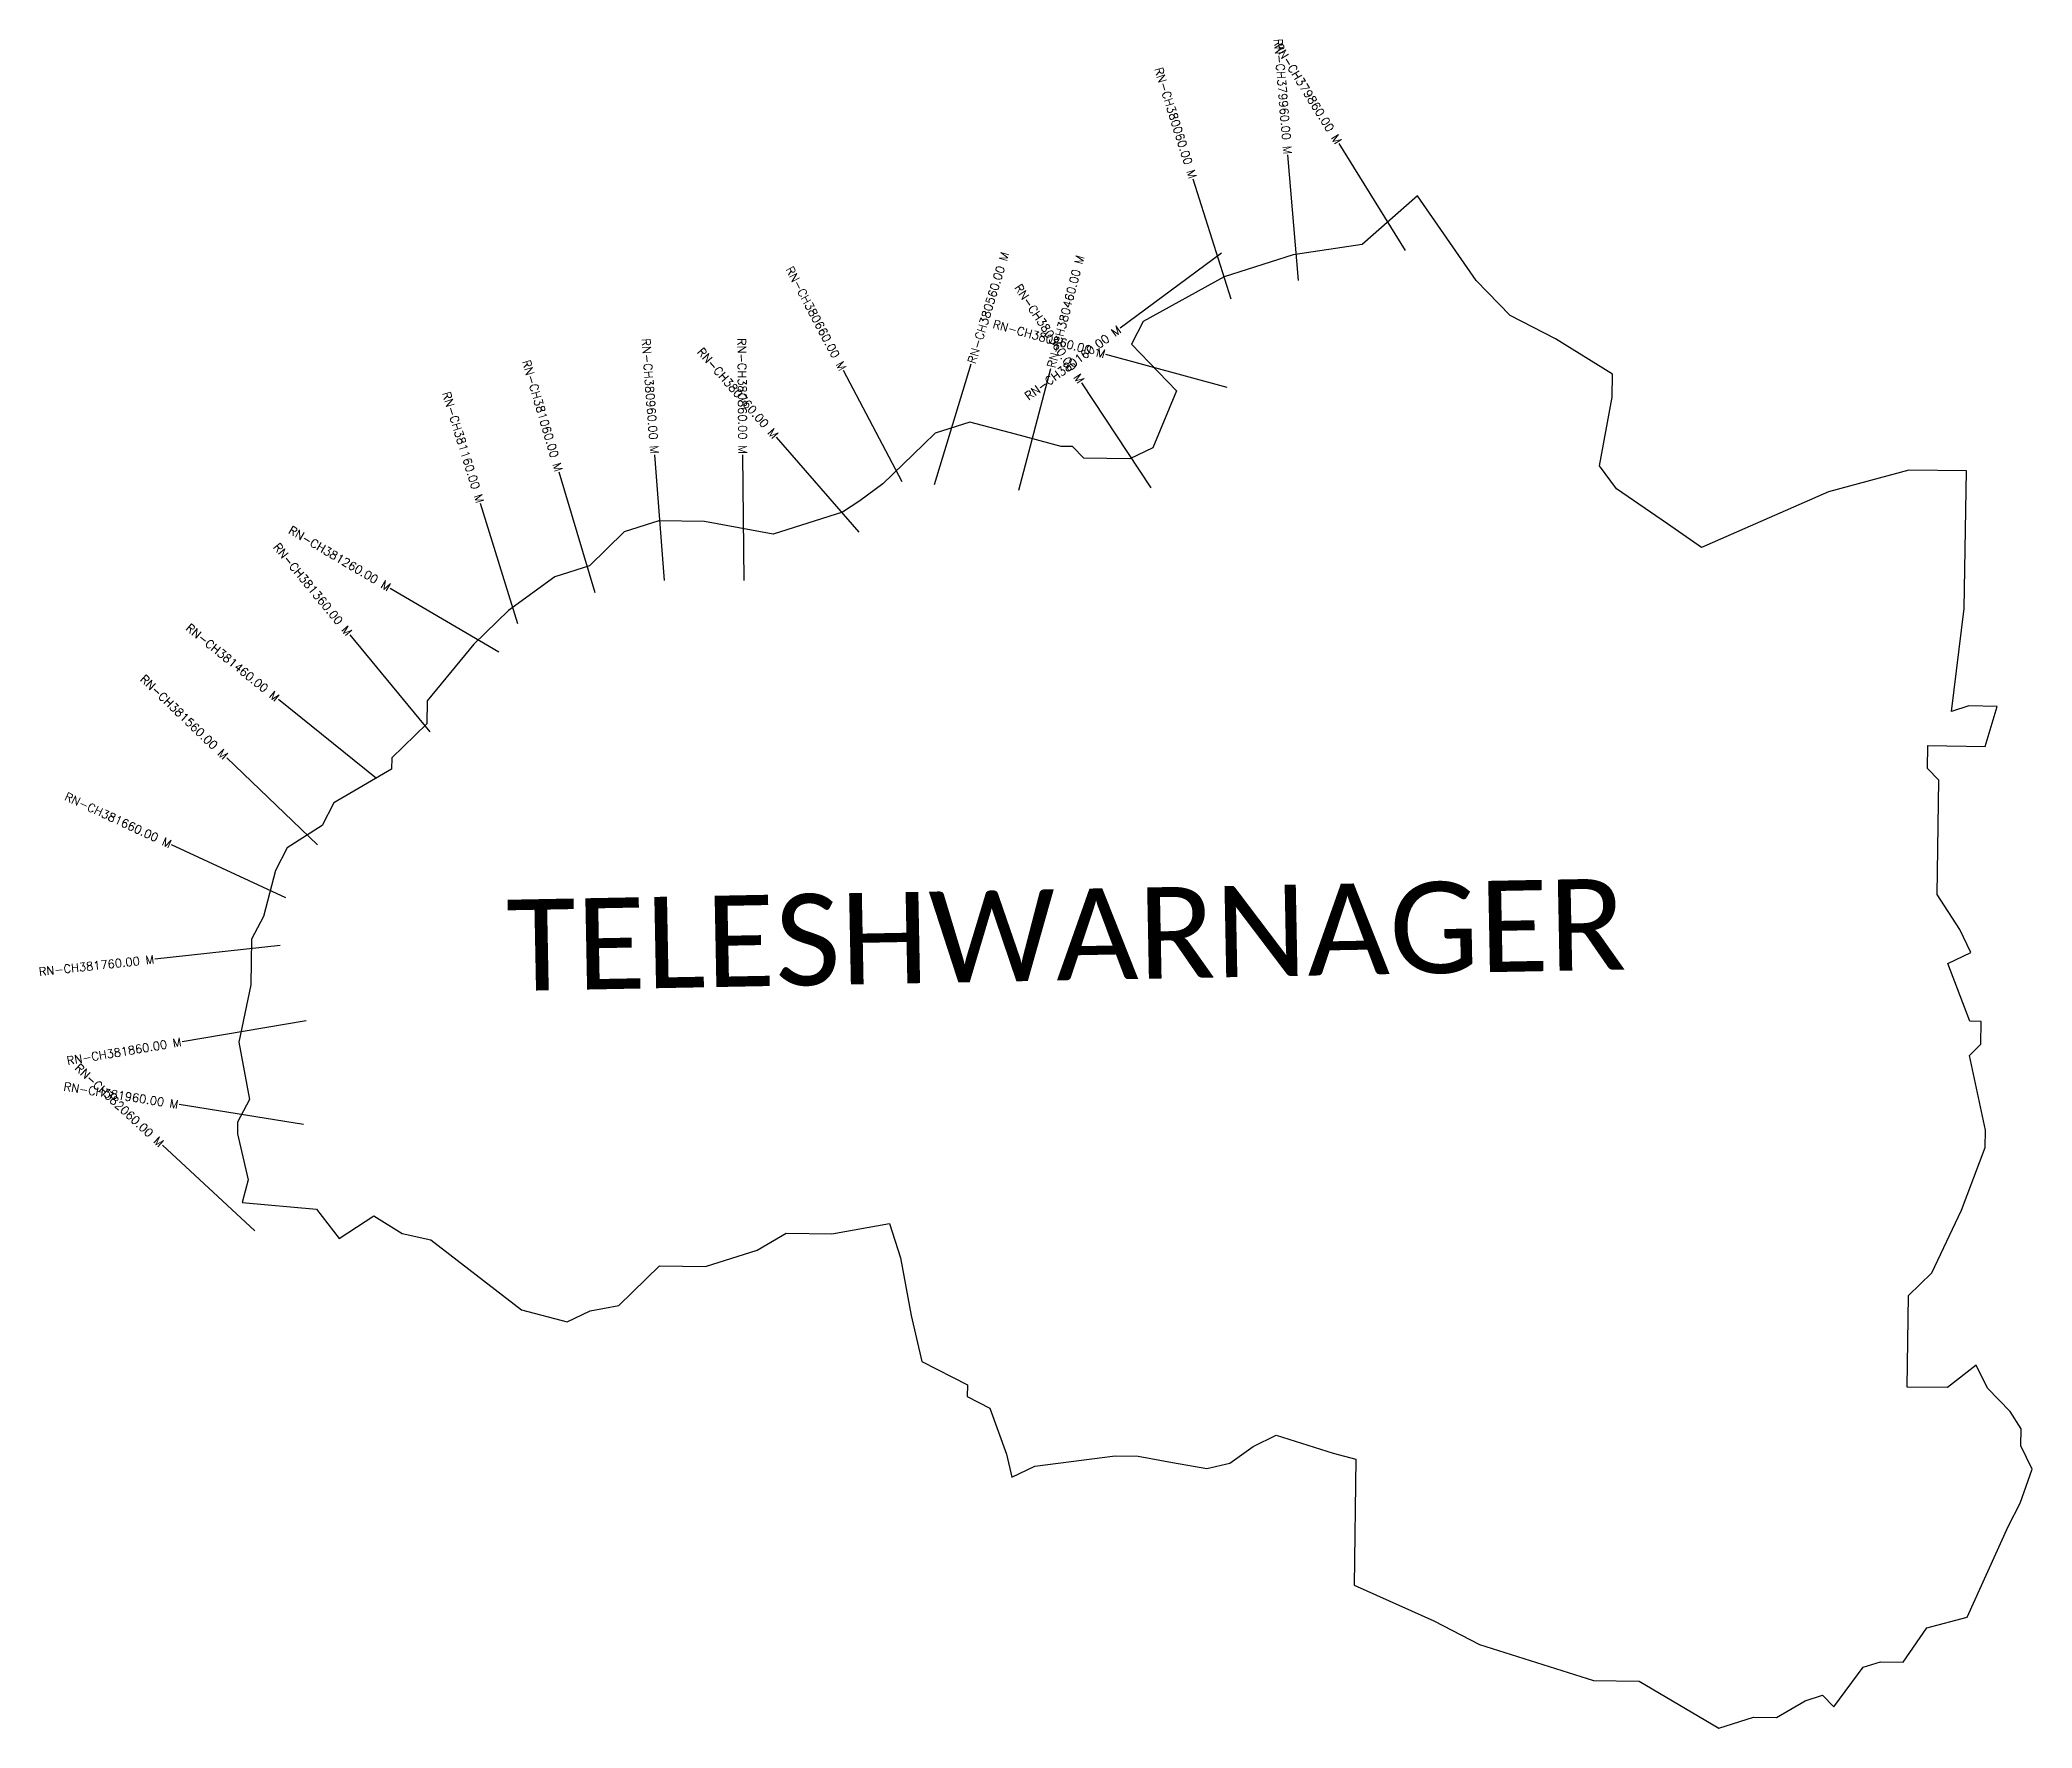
# Model space of a CAD drawing. Header units: metres. Extents: x 299830 to 302203, y 1956410 to 1958421.
import ezdxf
from ezdxf.enums import TextEntityAlignment as Align

# ---------------------------------------------------------------- set-up
doc = ezdxf.new("R2010")
doc.units = ezdxf.units.M
doc.header["$MEASUREMENT"] = 0
for name, color, linetype in [('CS', 134, 'Continuous'), ('CSMark', 6, 'Continuous'), ('VILLAGE BOUNDRY', 10, 'Continuous'), ('VILLAGE NAME', 250, 'Continuous')]:
    doc.layers.add(name, color=color, linetype=linetype)
doc.styles.get("Standard").update_dxf_attribs({"font": 'simplex.shx'})

msp = doc.modelspace()

# ---------------------------------------------------------------- linework, layer by layer
at = {"layer": 'CS'}
for p, q in [((301457, 1958170.3), (301378, 1958297.8)), ((301329.4, 1958134.6), (301316.8, 1958284.1)), ((301249.1, 1958112.4), (301204.1, 1958255.5)), ((301237.8, 1958167.1), (301117.1, 1958078)), ((300895.9, 1957891.7), (300939.7, 1958035.2)), ((301244.7, 1958007.1), (301100, 1958046.5)), ((300857.5, 1957894.6), (300787.5, 1958027.3)), ((300996.4, 1957884.7), (301034.4, 1958029.8)), ((301154, 1957887.6), (301071.4, 1958012.8)), ((300806.3, 1957834.8), (300707.6, 1957947.8)), ((300574.3, 1957777.3), (300562.8, 1957926.9)), ((300669.2, 1957777.2), (300667.7, 1957927.1)), ((300491.7, 1957762.6), (300449, 1957906.4)), ((300399.8, 1957725.8), (300355.4, 1957869.1)), ((300376.9, 1957691.7), (300247.7, 1957767.9)), ((300295.3, 1957596.9), (300199.9, 1957712.6)), ((300231.2, 1957541.4), (300114.5, 1957635.6)), ((300161.1, 1957462.3), (300052.9, 1957566.1)), ((300123.3, 1957399.4), (299987.2, 1957462.4)), ((300116.5, 1957342.4), (299967.4, 1957326.2)), ((300147.6, 1957252.8), (299999.7, 1957227.9)), ((300144.4, 1957129.3), (299996.3, 1957152.9)), ((300086.4, 1957002.5), (299976.4, 1957104.5))]:
    msp.add_line(p, q, dxfattribs=at)
at = {"layer": 'VILLAGE BOUNDRY'}
msp.add_lwpolyline([(302092.2, 1957539.6), (302078.8, 1957553.4), (302079.2, 1957580.7), (302147.4, 1957579.7), (302161.8, 1957627.3), (302127.7, 1957627.8), (302107.1, 1957621.3), (302122.5, 1957743.9), (302124.9, 1957907.7), (302056.6, 1957908.7), (301960.7, 1957882.8), (301809.6, 1957816.7), (301769, 1957844.6), (301708.2, 1957886.4), (301688.1, 1957914), (301702.9, 1957995.7), (301703.3, 1958023), (301635.6, 1958065), (301581.5, 1958093), (301541.1, 1958134.6), (301471.3, 1958235.3), (301405.2, 1958177.5), (301323.1, 1958165), (301240.8, 1958138.9), (301144.5, 1958085.7), (301130.4, 1958058.6), (301184.2, 1958003.2), (301155.9, 1957935.3), (301128.4, 1957922.1), (301073.8, 1957922.9), (301060.4, 1957936.7), (301046.7, 1957936.9), (300992.3, 1957951.4), (300937.9, 1957965.8), (300896.8, 1957952.7), (300882.9, 1957939.3), (300834.5, 1957892.2), (300806.9, 1957872.1), (300786.2, 1957858.8), (300703.9, 1957832.6), (300622.2, 1957847.5), (300567.6, 1957848.3), (300526.5, 1957835.2), (300484.9, 1957794.8), (300443.8, 1957781.8), (300388.6, 1957741.6), (300347.1, 1957701.3), (300291.5, 1957633.8), (300291.1, 1957606.5), (300249.5, 1957566.1), (300249.3, 1957552.5), (300180.5, 1957512.5), (300166.5, 1957485.4), (300125.1, 1957458.7), (300111.1, 1957431.6), (300096.6, 1957377.2), (300082.6, 1957350.1), (300081.8, 1957295.5), (300067.2, 1957227.5), (300079.9, 1957159), (300065.8, 1957131.9), (300065.6, 1957118.2), (300078.5, 1957063.5), (300071.2, 1957036.3), (300159.9, 1957028.2), (300186.7, 1956993.6), (300228, 1957020.3), (300261.8, 1956999.4), (300295.9, 1956992), (300403.9, 1956908.6), (300458.3, 1956894.2), (300485.8, 1956907.4), (300520, 1956913.7), (300568.5, 1956960.8), (300623.1, 1956960.1), (300684.8, 1956979.6), (300719.2, 1956999.6), (300773.8, 1956998.8), (300842.2, 1957011.5), (300855.3, 1956970.3), (300868, 1956901.9), (300880.8, 1956847.1), (300935.1, 1956819), (300934.9, 1956805.4), (300961.9, 1956791.3), (300981.6, 1956736.4), (300988.1, 1956709), (301015.6, 1956722.3), (301111.3, 1956734.6), (301138.6, 1956734.2), (301179.5, 1956726.7), (301220.3, 1956719.3), (301247.7, 1956725.8), (301275.3, 1956745.8), (301302.8, 1956759.1), (301370.8, 1956737.6), (301397.9, 1956730.4), (301395.8, 1956580.3), (301490.8, 1956538), (301544.9, 1956509.9), (301612.9, 1956488.4), (301680.9, 1956466.9), (301735.4, 1956466.2), (301830.2, 1956410.2), (301871.4, 1956423.2), (301898.7, 1956422.9), (301933.1, 1956442.8), (301953.6, 1956449.3), (301967.1, 1956435.5), (302001.9, 1956482.8), (302022.5, 1956489.3), (302049.8, 1956488.9), (302077.7, 1956529.5), (302125.7, 1956542.4), (302175, 1956651), (302189, 1956678.1), (302203.3, 1956718.8), (302190, 1956746.3), (302190.3, 1956766.8), (302177, 1956787.5), (302150, 1956815.1), (302136.8, 1956842.6), (302102.3, 1956815.8), (302054.5, 1956816.5), (302056.1, 1956925.7), (302083.8, 1956952.6), (302119, 1957027.2), (302147.4, 1957101.9), (302147.7, 1957122.4), (302128.5, 1957211.4), (302142.3, 1957224.8), (302142.7, 1957252.1), (302129.1, 1957252.3), (302102.8, 1957321), (302130.3, 1957334.2), (302117, 1957361.7), (302090.3, 1957403.1)], close=True, dxfattribs=at)

# ---------------------------------------------------------------- texts
at = {"layer": 'CSMark'}
for s, rotation, p in [('RN-CH379960.00 M', 274.8192, (301316.7, 1958285)), ('RN-CH379860.00 M', 301.8114, (301377.4, 1958298.6)), ('RN-CH380060.00 M', 287.4348, (301203.8, 1958256.5)), ('RN-CH380660.00 M', 297.7919, (300787.1, 1958028.2)), ('RN-CH380360.00 M', 303.4406, (301070.8, 1958013.6)), ('RN-CH380260.00 M', 344.7516, (301099, 1958046.8)), ('RN-CH380160.00 M', 36.4593, (301116.3, 1958077.4)), ('RN-CH380960.00 M', 274.396, (300562.7, 1957927.9)), ('RN-CH380860.00 M', 270.5518, (300667.7, 1957928.1)), ('RN-CH381060.00 M', 286.528, (300448.7, 1957907.4)), ('RN-CH380760.00 M', 311.1543, (300707, 1957948.5)), ('RN-CH381160.00 M', 287.2277, (300355.1, 1957870)), ('RN-CH381360.00 M', 309.4934, (300199.3, 1957713.4)), ('RN-CH381260.00 M', 329.4455, (300246.9, 1957768.4)), ('RN-CH381460.00 M', 321.0782, (300113.7, 1957636.2)), ('RN-CH381560.00 M', 316.1958, (300052.1, 1957566.8)), ('RN-CH381660.00 M', 335.1877, (299986.3, 1957462.8)), ('RN-CH381760.00 M', 6.1951, (299966.4, 1957326.1)), ('RN-CH381860.00 M', 9.5234, (299998.7, 1957227.8)), ('RN-CH381960.00 M', 350.962, (299995.3, 1957153)), ('RN-CH382060.00 M', 317.1595, (299975.7, 1957105.2))]:
    msp.add_text(s, height=10, rotation=rotation, dxfattribs=at).set_placement(p, align=Align.MIDDLE_RIGHT)
for s, rotation, p in [('RN-CH380560.00 M', 73.0487, (300939.9, 1958036.1)), ('RN-CH380460.00 M', 75.3171, (301034.7, 1958030.8))]:
    msp.add_text(s, height=10, rotation=rotation, dxfattribs=at).set_placement(p, align=Align.MIDDLE_LEFT)
at = {"layer": 'VILLAGE NAME', "insert": (300385.5, 1957396.9), "char_height": 108.748, "attachment_point": 1, "rotation": 1.1028}
msp.add_mtext_dynamic_manual_height_columns('{\\fCalibri|b0|i0|c0|p34;TELESHWARNAGER}', width=1571.314, gutter_width=543.7, heights=[0], dxfattribs=at)

doc.saveas('drawing.dxf')
